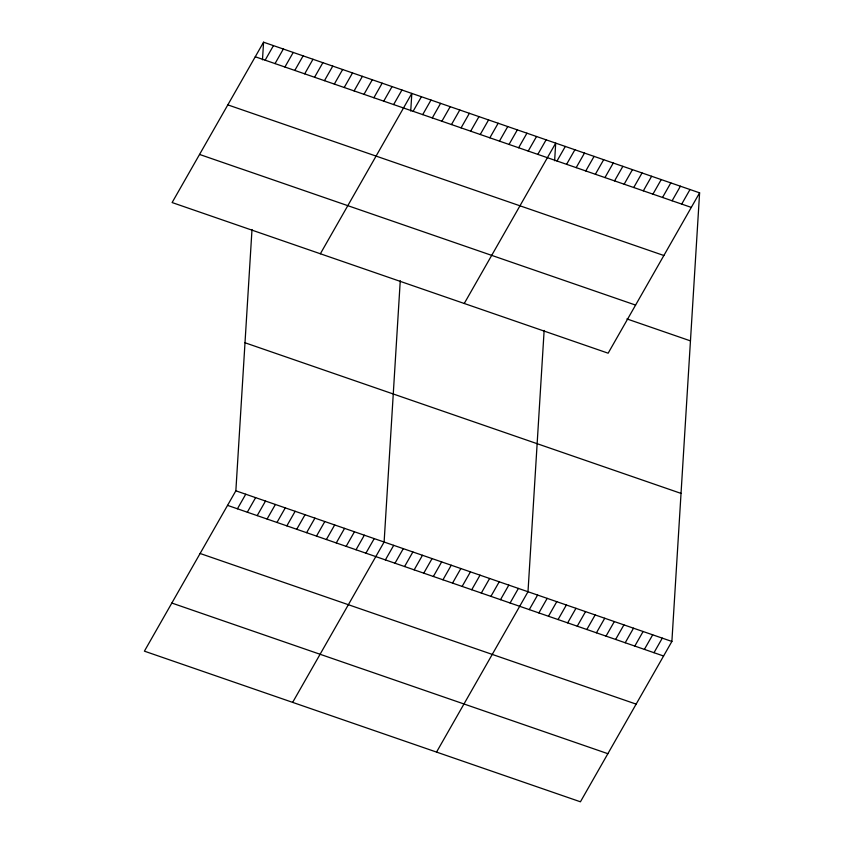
<?xml version="1.0" encoding="UTF-8"?>
<svg xmlns="http://www.w3.org/2000/svg" width="844" height="844" viewBox="0 0 844 844"><rect width="100%" height="100%" fill="white"/><g stroke="black" fill="none" stroke-linecap="round" stroke-linejoin="round"><path stroke-width="1.27" d="M699.602 192.843L608.144 353.193L172.113 202.549L263.571 42.2L699.602 192.843L671.887 641.451L580.429 801.8L144.398 651.157L235.856 490.807L251.997 229.526M262.484 59.829L263.571 42.2M400.256 280.746L384.115 542.027L292.646 702.377M410.733 111.039L411.819 93.42L320.361 253.77M544.137 330.458L527.996 591.739L436.538 752.088M554.624 160.75L555.711 143.132L464.253 303.481M265.153 60.177L273.456 45.618M275.028 63.595L283.341 49.026M284.913 67.014L293.227 52.444M294.799 70.421L303.112 55.862M304.684 73.839L312.987 59.27M314.569 77.247L322.872 62.688M324.455 80.665L332.758 66.106M334.329 84.084L342.643 69.514M344.215 87.491L352.528 72.932M354.1 90.909L362.403 76.34M363.986 94.328L372.288 79.758M373.871 97.735L382.174 83.176M383.746 101.153L392.059 86.584M393.631 104.572L401.944 90.002M413.106 111.292L421.42 96.733M422.707 114.615L431.01 100.046M432.297 117.928L440.6 103.358M441.887 121.241L450.2 106.671M451.477 124.553L459.79 109.984M237.438 508.784L245.741 494.225M461.077 127.866L469.38 113.307M247.313 512.202L255.626 497.633M470.667 131.179L478.97 116.62M257.198 515.61L265.512 501.051M480.257 134.491L488.57 119.932M267.084 519.028L275.397 504.469M489.847 137.804L498.16 123.245M276.969 522.447L285.272 507.877M499.448 141.127L507.75 126.558M286.854 525.854L295.157 511.295M509.037 144.44L517.34 129.87M296.74 529.272L305.043 514.703M518.627 147.753L526.941 133.183M306.615 532.691L314.928 518.121M528.217 151.065L536.531 136.496M316.5 536.098L324.813 521.539M537.818 154.378L546.121 139.819M326.385 539.516L334.688 524.947M336.271 542.935L344.574 528.365M556.998 161.004L565.311 146.445M346.156 546.342L354.459 531.783M566.588 164.327L574.901 149.757M356.031 549.76L364.344 535.191M576.188 167.639L584.491 153.07M365.916 553.179L374.23 538.609M585.778 170.952L594.081 156.383M595.368 174.265L603.682 159.695M385.392 559.899L393.705 545.34M604.958 177.578L613.271 163.008M394.992 563.222L403.295 548.653M614.559 180.89L622.861 166.331M404.582 566.535L412.885 551.965M624.149 184.203L632.451 169.644M414.172 569.848L422.485 555.278M633.739 187.516L642.052 172.957M423.762 573.16L432.075 558.591M643.328 190.839L651.642 176.269M433.362 576.473L441.665 561.904M652.929 194.152L661.232 179.582M442.952 579.786L451.255 565.227M662.519 197.464L670.822 182.895M452.542 583.099L460.856 568.539M672.109 200.777L680.422 186.207M462.132 586.411L470.446 571.852M681.709 204.09L690.012 189.52M471.733 589.734L480.036 575.165M481.323 593.047L489.625 578.478M490.913 596.36L499.226 581.79M500.503 599.673L508.816 585.103M510.103 602.985L518.406 588.416M529.283 609.611L537.596 595.052M538.873 612.923L547.186 598.364M548.473 616.247L556.776 601.677M558.063 619.559L566.366 604.99M567.653 622.872L575.967 608.302M577.243 626.185L585.557 611.615M586.844 629.497L595.147 614.938M596.434 632.81L604.737 618.251M606.024 636.123L614.337 621.564M615.624 639.446L623.927 624.876M625.214 642.759L633.517 628.189M634.804 646.071L643.117 631.502M644.394 649.384L652.707 634.815M653.994 652.697L662.297 638.127M255.268 56.77L691.299 207.402M227.827 104.878L663.859 255.51M199.553 154.441L635.585 305.085M626.913 318.926L690.455 340.881M245.003 342.769L681.034 493.402M235.856 490.807L671.887 641.451M227.553 505.377L663.584 656.01M200.112 553.485L636.144 704.118M171.838 603.049L607.87 753.692"/></g></svg>
